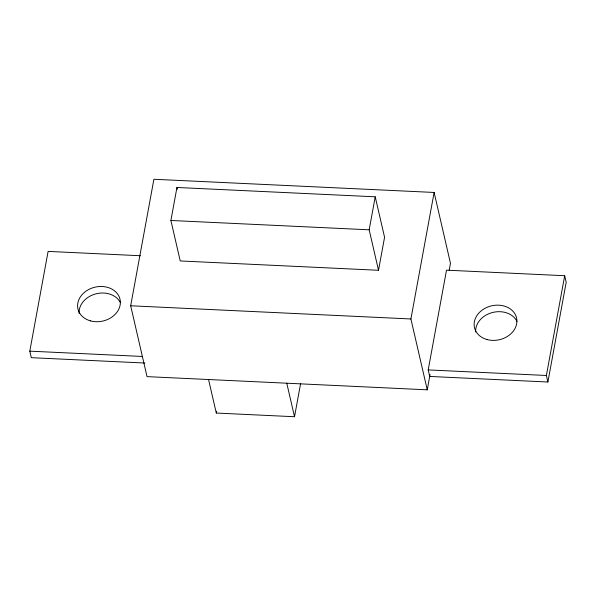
<?xml version="1.0" encoding="UTF-8"?>
<svg xmlns="http://www.w3.org/2000/svg" width="596" height="596" viewBox="0 0 596 596"><rect width="100%" height="100%" fill="white"/><g stroke="black" fill="none" stroke-linecap="round" stroke-linejoin="round"><path stroke-width="0.89" d="M144.873 363.031L31.305 357.682L29.8 351.156L48.112 251.4L140.44 255.744M430.044 374.608L427.257 389.821L147.033 376.627L130.68 305.778L153.902 179.269L434.126 192.456L450.472 263.305L449.168 270.442M170.896 220.475L176.952 187.472L375.227 196.807L384.569 237.282L378.512 270.286L180.238 260.951L170.896 220.475L369.17 229.81L378.512 270.286M300.57 383.787L294.521 416.731L216.296 413.05L216.631 411.218M369.17 229.81L375.227 196.807M427.257 389.821L410.905 318.972L434.126 192.456M428.204 369.915L446.516 270.159L564.695 275.725L566.2 282.243L547.888 382.006L429.709 376.441L428.204 369.915L546.383 375.48L547.888 382.006M546.383 375.48L564.695 275.725M130.68 305.778L410.905 318.972M29.8 351.156L142.444 356.46M286.78 383.213L294.521 416.731M176.952 187.472L177.37 189.267M208.555 379.525L216.296 413.05M475.668 331.987A21.59 17.396 -13 0 1 492.46 312.513A21.59 17.396 -13 0 1 516.956 321.363M79.126 313.317A21.59 17.396 -13 0 1 95.919 293.843A21.59 17.396 -13 0 1 120.414 302.694M90.383 320.849A21.59 17.396 -13 0 0 120.243 300.511A21.59 17.396 -13 0 0 86.308 290.952A21.59 17.396 -13 0 0 90.383 320.849M486.925 339.519A21.59 17.396 -13 0 0 516.784 319.18A21.59 17.396 -13 0 0 482.849 309.622A21.59 17.396 -13 0 0 486.925 339.519"/></g></svg>
